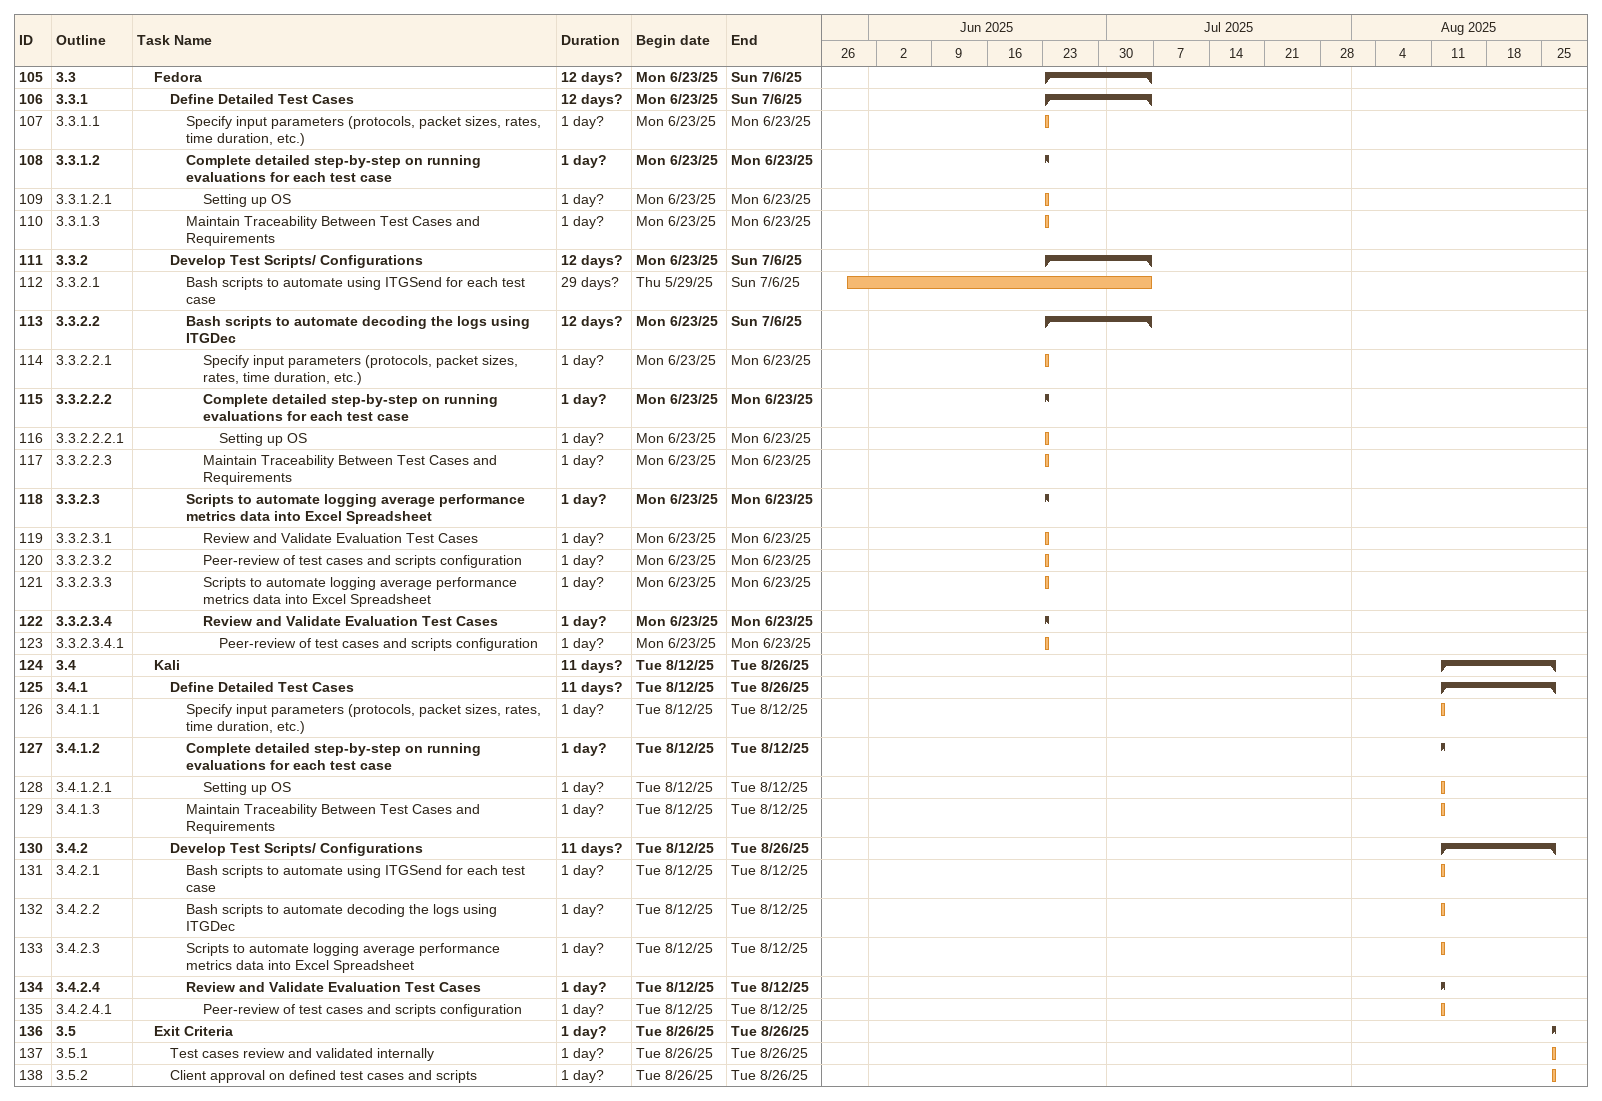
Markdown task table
| ID | WBS | Task | Duration | Start | Finish |
|---|---|---|---|---|---|
| 105 | 3.3 | **Fedora** | 12d? | 2025-06-23 | 2025-07-06 |
| 106 | 3.3.1 | **Define Detailed Test Cases** | 12d? | 2025-06-23 | 2025-07-06 |
| 107 | 3.3.1.1 | Specify input parameters (protocols, packet sizes, rates, time duration, etc.) | 1d? | 2025-06-23 | 2025-06-23 |
| 108 | 3.3.1.2 | **Complete detailed step-by-step on running evaluations for each test case** | 1d? | 2025-06-23 | 2025-06-23 |
| 109 | 3.3.1.2.1 | Setting up OS | 1d? | 2025-06-23 | 2025-06-23 |
| 110 | 3.3.1.3 | Maintain Traceability Between Test Cases and Requirements | 1d? | 2025-06-23 | 2025-06-23 |
| 111 | 3.3.2 | **Develop Test Scripts/ Configurations** | 12d? | 2025-06-23 | 2025-07-06 |
| 112 | 3.3.2.1 | Bash scripts to automate using ITGSend for each test case | 29d? | 2025-05-29 | 2025-07-06 |
| 113 | 3.3.2.2 | **Bash scripts to automate decoding the logs using ITGDec** | 12d? | 2025-06-23 | 2025-07-06 |
| 114 | 3.3.2.2.1 | Specify input parameters (protocols, packet sizes, rates, time duration, etc.) | 1d? | 2025-06-23 | 2025-06-23 |
| 115 | 3.3.2.2.2 | **Complete detailed step-by-step on running evaluations for each test case** | 1d? | 2025-06-23 | 2025-06-23 |
| 116 | 3.3.2.2.2.1 | Setting up OS | 1d? | 2025-06-23 | 2025-06-23 |
| 117 | 3.3.2.2.3 | Maintain Traceability Between Test Cases and Requirements | 1d? | 2025-06-23 | 2025-06-23 |
| 118 | 3.3.2.3 | **Scripts to automate logging average performance metrics data into Excel Spreadsheet** | 1d? | 2025-06-23 | 2025-06-23 |
| 119 | 3.3.2.3.1 | Review and Validate Evaluation Test Cases | 1d? | 2025-06-23 | 2025-06-23 |
| 120 | 3.3.2.3.2 | Peer-review of test cases and scripts configuration | 1d? | 2025-06-23 | 2025-06-23 |
| 121 | 3.3.2.3.3 | Scripts to automate logging average performance metrics data into Excel Spreadsheet | 1d? | 2025-06-23 | 2025-06-23 |
| 122 | 3.3.2.3.4 | **Review and Validate Evaluation Test Cases** | 1d? | 2025-06-23 | 2025-06-23 |
| 123 | 3.3.2.3.4.1 | Peer-review of test cases and scripts configuration | 1d? | 2025-06-23 | 2025-06-23 |
| 124 | 3.4 | **Kali** | 11d? | 2025-08-12 | 2025-08-26 |
| 125 | 3.4.1 | **Define Detailed Test Cases** | 11d? | 2025-08-12 | 2025-08-26 |
| 126 | 3.4.1.1 | Specify input parameters (protocols, packet sizes, rates, time duration, etc.) | 1d? | 2025-08-12 | 2025-08-12 |
| 127 | 3.4.1.2 | **Complete detailed step-by-step on running evaluations for each test case** | 1d? | 2025-08-12 | 2025-08-12 |
| 128 | 3.4.1.2.1 | Setting up OS | 1d? | 2025-08-12 | 2025-08-12 |
| 129 | 3.4.1.3 | Maintain Traceability Between Test Cases and Requirements | 1d? | 2025-08-12 | 2025-08-12 |
| 130 | 3.4.2 | **Develop Test Scripts/ Configurations** | 11d? | 2025-08-12 | 2025-08-26 |
| 131 | 3.4.2.1 | Bash scripts to automate using ITGSend for each test case | 1d? | 2025-08-12 | 2025-08-12 |
| 132 | 3.4.2.2 | Bash scripts to automate decoding the logs using ITGDec | 1d? | 2025-08-12 | 2025-08-12 |
| 133 | 3.4.2.3 | Scripts to automate logging average performance metrics data into Excel Spreadsheet | 1d? | 2025-08-12 | 2025-08-12 |
| 134 | 3.4.2.4 | **Review and Validate Evaluation Test Cases** | 1d? | 2025-08-12 | 2025-08-12 |
| 135 | 3.4.2.4.1 | Peer-review of test cases and scripts configuration | 1d? | 2025-08-12 | 2025-08-12 |
| 136 | 3.5 | **Exit Criteria** | 1d? | 2025-08-26 | 2025-08-26 |
| 137 | 3.5.1 | Test cases review and validated internally | 1d? | 2025-08-26 | 2025-08-26 |
| 138 | 3.5.2 | Client approval on defined test cases and scripts | 1d? | 2025-08-26 | 2025-08-26 |
